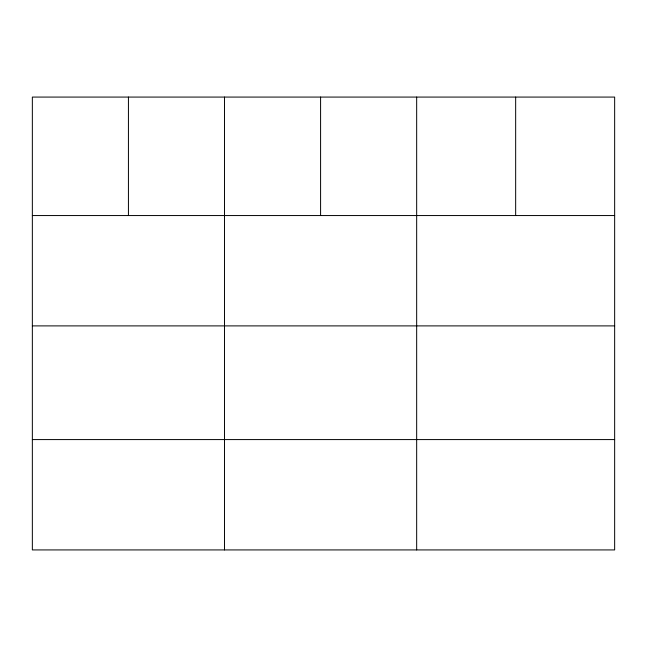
<?xml version="1.0" encoding="UTF-8"?>
<svg xmlns="http://www.w3.org/2000/svg" width="647" height="647" viewBox="0 0 647 647"><rect width="100%" height="100%" fill="white"/><g stroke="black" fill="none" stroke-linecap="round" stroke-linejoin="round"><path stroke-width="0.97" d="M614.65 325.894L614.65 97.074L32.35 97.074L32.35 549.926L614.65 549.926L614.65 325.894L32.35 325.894M32.35 215.556L614.65 215.556M32.35 439.58L614.65 439.58M515.659 97.074L515.659 215.556M416.668 97.074L416.668 549.926M320.588 97.074L320.588 215.556M224.509 97.074L224.509 549.926M128.429 97.074L128.429 215.556"/></g></svg>
